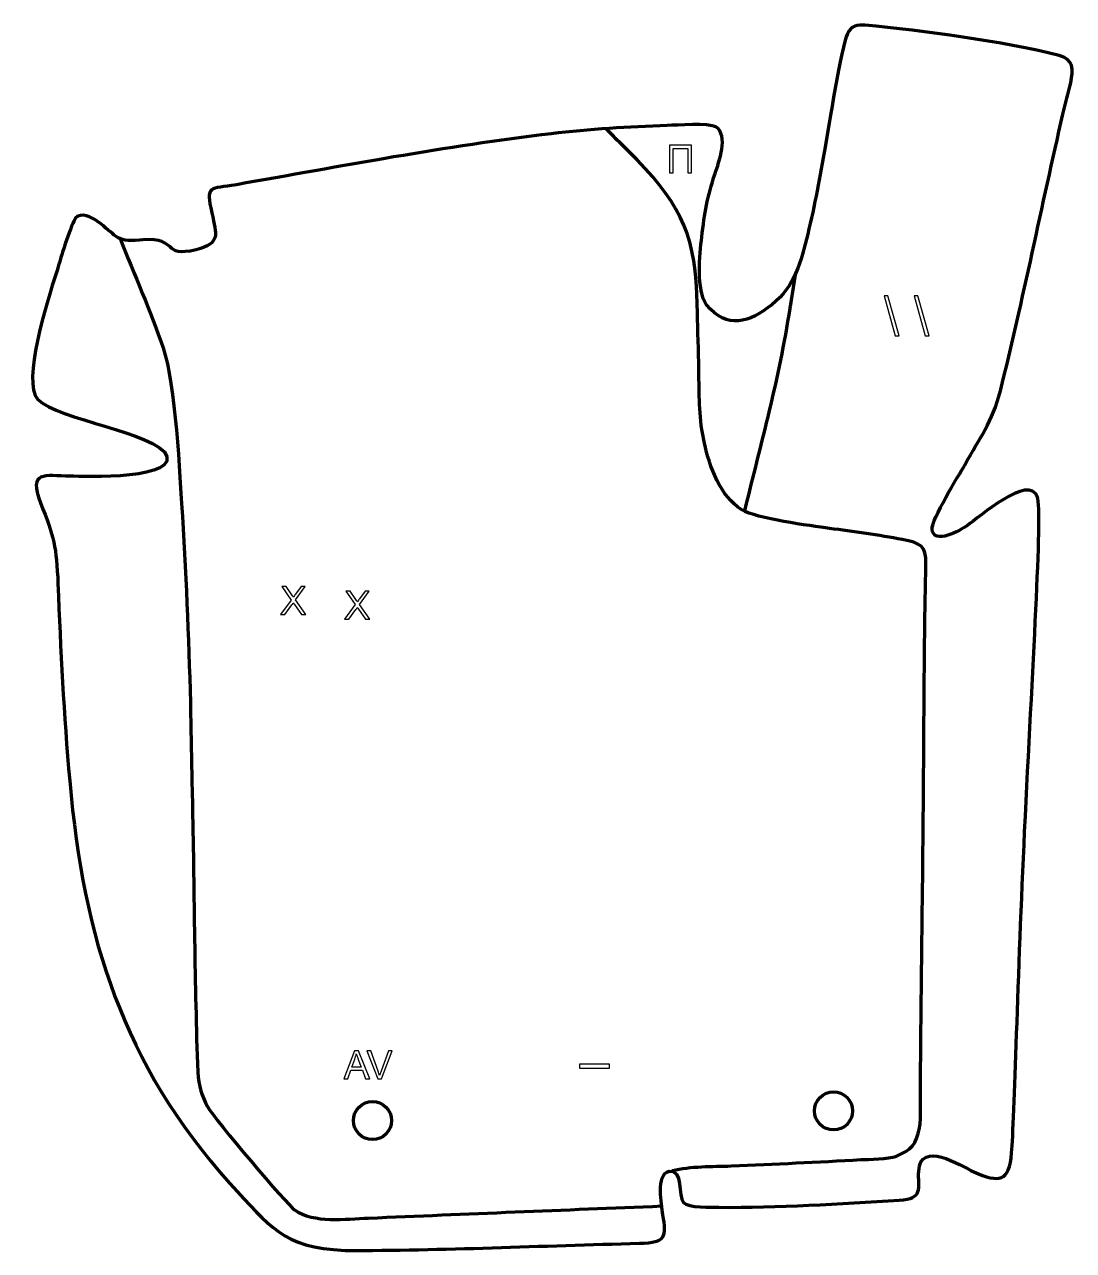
# Model space of a CAD drawing. Header units: millimetres. Extents: x 916 to 1603, y -33 to 770.
import ezdxf

# ---------------------------------------------------------------- set-up
doc = ezdxf.new("R2010")
doc.units = ezdxf.units.MM
doc.header["$MEASUREMENT"] = 0
doc.layers.add('layer 2', color=7, linetype='Continuous')
doc.layers.add('layer 3', color=7, linetype='Continuous')

msp = doc.modelspace()

# ---------------------------------------------------------------- linework, layer by layer
at = {"layer": 'layer 2', "color": 142, "lineweight": 200}
for centre in [(1446.1122, 58.052), (1143.9582, 51.702)]:
    msp.add_ellipse(centre, major_axis=(0, 12.5), ratio=1, dxfattribs=at)
at = {"layer": 'layer 2', "color": 142, "lineweight": 158}
for points, knots in [([(1340.4143, 18.8949), (1352.4125, 21.9308), (1366.6002, 21.4709), (1379.1316, 21.9851), (1379.1316, 21.9851), (1407.4477, 23.147), (1435.7505, 24.5863), (1464.0507, 26.0796), (1464.0507, 26.0796), (1468.9464, 26.3382), (1482.6637, 26.4452), (1486.9536, 28.2165), (1486.9536, 28.2165), (1497.3567, 32.5119), (1500.2622, 35.9004), (1502.5372, 47.0276), (1502.5372, 47.0276), (1503.5783, 52.1195), (1503.1043, 71.578), (1503.1493, 78.1185), (1503.1493, 78.1185), (1503.5073, 130.1107), (1504.2909, 182.0994), (1504.803, 234.0902), (1504.803, 234.0902), (1505.3897, 294.7927), (1505.3972, 355.4402), (1506.6575, 416.1396), (1506.6575, 416.1396), (1506.9144, 428.5105), (1503.3011, 429.8689), (1491.1918, 432.2983), (1491.1918, 432.2983), (1476.0815, 435.3297), (1458.9008, 437.3722), (1443.4268, 439.623), (1443.4268, 439.623), (1431.0097, 441.3794), (1395.6175, 445.8282), (1385.957, 451.859), (1385.957, 451.859), (1372.0009, 460.5715), (1364.7968, 480.1283), (1361.4763, 495.4947), (1361.4763, 495.4947), (1360.8605, 498.4506), (1360.3526, 501.3847), (1359.871, 504.364), (1359.871, 504.364), (1357.5721, 518.9308), (1358.1126, 533.6469), (1357.8074, 548.329), (1357.8074, 548.329), (1357.5024, 560.9186), (1357.0479, 573.501), (1356.78, 586.0927), (1356.78, 586.0927), (1355.9665, 629.8234), (1347.3796, 649.8249), (1317.3999, 681.0599), (1317.3999, 681.0599), (1310.6124, 687.8879), (1303.7338, 694.6467), (1296.9134, 701.4451)], [0, 0, 0, 0, 0.05882353, 0.05882353, 0.05882353, 0.05882353, 0.11764706, 0.11764706, 0.11764706, 0.11764706, 0.17647059, 0.17647059, 0.17647059, 0.17647059, 0.23529412, 0.23529412, 0.23529412, 0.23529412, 0.29411765, 0.29411765, 0.29411765, 0.29411765, 0.35294118, 0.35294118, 0.35294118, 0.35294118, 0.41176471, 0.41176471, 0.41176471, 0.41176471, 0.47058824, 0.47058824, 0.47058824, 0.47058824, 0.52941176, 0.52941176, 0.52941176, 0.52941176, 0.58823529, 0.58823529, 0.58823529, 0.58823529, 0.64705882, 0.64705882, 0.64705882, 0.64705882, 0.70588235, 0.70588235, 0.70588235, 0.70588235, 0.76470588, 0.76470588, 0.76470588, 0.76470588, 0.82352941, 0.82352941, 0.82352941, 0.82352941, 0.88235294, 0.88235294, 0.88235294, 0.88235294, 1, 1, 1, 1]), ([(978.5505, 629.4283), (987.8265, 605.9584), (998.6547, 581.6658), (1006.7147, 557.9032), (1006.7147, 557.9032), (1014.7935, 534.0849), (1017.6338, 475.2631), (1019.3416, 447.4638), (1019.3416, 447.4638), (1021.9244, 403.5963), (1023.87, 361.1123), (1024.7549, 317.178), (1024.7549, 317.178), (1025.1578, 297.1754), (1025.5607, 277.1727), (1025.9636, 257.17), (1025.9636, 257.17), (1027.1271, 199.4083), (1027.3693, 141.0644), (1029.405, 83.3844), (1029.405, 83.3844), (1029.8803, 74.4754), (1032.251, 67.3148), (1035.7868, 60.9422), (1035.7868, 60.9422), (1040.6627, 52.1541), (1088.121, -3.5486), (1092.8546, -6.8172), (1092.8546, -6.8172), (1105.7106, -15.6943), (1126.2879, -12.8217), (1141.3054, -12.1754), (1141.3054, -12.1754), (1205.3533, -9.4188), (1269.4105, -6.886), (1333.4633, -4.248)], [0, 0, 0, 0, 0.1, 0.1, 0.1, 0.1, 0.2, 0.2, 0.2, 0.2, 0.3, 0.3, 0.3, 0.3, 0.4, 0.4, 0.4, 0.4, 0.5, 0.5, 0.5, 0.5, 0.6, 0.6, 0.6, 0.6, 0.7, 0.7, 0.7, 0.7, 0.8, 0.8, 0.8, 0.8, 1, 1, 1, 1]), ([(1387.9022, 450.8192), (1398.826, 495.8802), (1410.5601, 537.604), (1417.655, 583.7318), (1417.655, 583.7318), (1417.723, 584.1742), (1417.7913, 584.6167), (1417.8597, 585.0591), (1417.8597, 585.0591), (1419.0645, 592.3905), (1420.2692, 599.7218), (1421.474, 607.0532)], [0, 0, 0, 0, 0.25, 0.25, 0.25, 0.25, 0.5, 0.5, 0.5, 0.5, 1, 1, 1, 1])]:
    msp.add_open_spline(points, degree=3, knots=knots, dxfattribs=at)
at = {"layer": 'layer 2', "color": 142}
for points, knots in [([(1338.6977, 690.6356), (1338.6977, 690.6356), (1352.9725, 690.6356), (1352.9725, 690.6356), (1352.9725, 690.6356), (1352.9725, 690.6356), (1352.9725, 672.4492), (1352.9725, 672.4492), (1352.9725, 672.4492), (1352.9725, 672.4492), (1350.5595, 672.4492), (1350.5595, 672.4492), (1350.5595, 672.4492), (1350.5595, 672.4492), (1350.5595, 688.502), (1350.5595, 688.502), (1350.5595, 688.502), (1350.5595, 688.502), (1341.1107, 688.502), (1341.1107, 688.502), (1341.1107, 688.502), (1341.1107, 688.502), (1341.1107, 672.4492), (1341.1107, 672.4492), (1341.1107, 672.4492), (1341.1107, 672.4492), (1338.6977, 672.4492), (1338.6977, 672.4492), (1338.6977, 672.4492), (1338.6977, 672.4492), (1338.6977, 690.6356), (1338.6977, 690.6356)], [0, 0, 0, 0, 0.11111111, 0.11111111, 0.11111111, 0.11111111, 0.22222222, 0.22222222, 0.22222222, 0.22222222, 0.33333333, 0.33333333, 0.33333333, 0.33333333, 0.44444444, 0.44444444, 0.44444444, 0.44444444, 0.55555556, 0.55555556, 0.55555556, 0.55555556, 0.66666667, 0.66666667, 0.66666667, 0.66666667, 0.77777778, 0.77777778, 0.77777778, 0.77777778, 1, 1, 1, 1]), ([(1486.6109, 565.831), (1486.6109, 565.831), (1479.3084, 591.9365), (1479.3084, 591.9365), (1479.3084, 591.9365), (1479.3084, 591.9365), (1481.7896, 591.9365), (1481.7896, 591.9365), (1481.7896, 591.9365), (1481.7896, 591.9365), (1489.0921, 565.831), (1489.0921, 565.831), (1489.0921, 565.831), (1489.0921, 565.831), (1486.6109, 565.831), (1486.6109, 565.831)], [0, 0, 0, 0, 0.2, 0.2, 0.2, 0.2, 0.4, 0.4, 0.4, 0.4, 0.6, 0.6, 0.6, 0.6, 1, 1, 1, 1]), ([(1506.2135, 565.831), (1506.2135, 565.831), (1498.911, 591.9365), (1498.911, 591.9365), (1498.911, 591.9365), (1498.911, 591.9365), (1501.3922, 591.9365), (1501.3922, 591.9365), (1501.3922, 591.9365), (1501.3922, 591.9365), (1508.6947, 565.831), (1508.6947, 565.831), (1508.6947, 565.831), (1508.6947, 565.831), (1506.2135, 565.831), (1506.2135, 565.831)], [0, 0, 0, 0, 0.2, 0.2, 0.2, 0.2, 0.4, 0.4, 0.4, 0.4, 0.6, 0.6, 0.6, 0.6, 1, 1, 1, 1]), ([(1083.6375, 383.2601), (1083.6375, 383.2601), (1090.6648, 392.6962), (1090.6648, 392.6962), (1090.6648, 392.6962), (1090.6648, 392.6962), (1084.4757, 401.4465), (1084.4757, 401.4465), (1084.4757, 401.4465), (1084.4757, 401.4465), (1087.3416, 401.4465), (1087.3416, 401.4465), (1087.3416, 401.4465), (1087.3416, 401.4465), (1090.6563, 396.7941), (1090.6563, 396.7941), (1090.6563, 396.7941), (1091.3464, 395.8289), (1091.8247, 395.0923), (1092.0999, 394.58), (1092.0999, 394.58), (1092.5105, 395.215), (1092.9931, 395.8924), (1093.5477, 396.6078), (1093.5477, 396.6078), (1093.5477, 396.6078), (1097.1799, 401.4465), (1097.1799, 401.4465), (1097.1799, 401.4465), (1097.1799, 401.4465), (1099.8173, 401.4465), (1099.8173, 401.4465), (1099.8173, 401.4465), (1099.8173, 401.4465), (1093.5011, 392.802), (1093.5011, 392.802), (1093.5011, 392.802), (1093.5011, 392.802), (1100.2999, 383.2601), (1100.2999, 383.2601), (1100.2999, 383.2601), (1100.2999, 383.2601), (1097.345, 383.2601), (1097.345, 383.2601), (1097.345, 383.2601), (1097.345, 383.2601), (1092.7561, 389.7456), (1092.7561, 389.7456), (1092.7561, 389.7456), (1092.4936, 390.1139), (1092.2438, 390.4822), (1092.011, 390.8462), (1092.011, 390.8462), (1091.6046, 390.2366), (1091.3167, 389.8091), (1091.1389, 389.5678), (1091.1389, 389.5678), (1091.1389, 389.5678), (1086.5288, 383.2601), (1086.5288, 383.2601), (1086.5288, 383.2601), (1086.5288, 383.2601), (1083.6375, 383.2601), (1083.6375, 383.2601)], [0, 0, 0, 0, 0.05882353, 0.05882353, 0.05882353, 0.05882353, 0.11764706, 0.11764706, 0.11764706, 0.11764706, 0.17647059, 0.17647059, 0.17647059, 0.17647059, 0.23529412, 0.23529412, 0.23529412, 0.23529412, 0.29411765, 0.29411765, 0.29411765, 0.29411765, 0.35294118, 0.35294118, 0.35294118, 0.35294118, 0.41176471, 0.41176471, 0.41176471, 0.41176471, 0.47058824, 0.47058824, 0.47058824, 0.47058824, 0.52941176, 0.52941176, 0.52941176, 0.52941176, 0.58823529, 0.58823529, 0.58823529, 0.58823529, 0.64705882, 0.64705882, 0.64705882, 0.64705882, 0.70588235, 0.70588235, 0.70588235, 0.70588235, 0.76470588, 0.76470588, 0.76470588, 0.76470588, 0.82352941, 0.82352941, 0.82352941, 0.82352941, 0.88235294, 0.88235294, 0.88235294, 0.88235294, 1, 1, 1, 1]), ([(1125.5743, 380.2174), (1125.5743, 380.2174), (1132.6016, 389.6535), (1132.6016, 389.6535), (1132.6016, 389.6535), (1132.6016, 389.6535), (1126.4125, 398.4038), (1126.4125, 398.4038), (1126.4125, 398.4038), (1126.4125, 398.4038), (1129.2784, 398.4038), (1129.2784, 398.4038), (1129.2784, 398.4038), (1129.2784, 398.4038), (1132.5931, 393.7514), (1132.5931, 393.7514), (1132.5931, 393.7514), (1133.2832, 392.7862), (1133.7615, 392.0496), (1134.0367, 391.5373), (1134.0367, 391.5373), (1134.4473, 392.1723), (1134.9299, 392.8497), (1135.4845, 393.5651), (1135.4845, 393.5651), (1135.4845, 393.5651), (1139.1167, 398.4038), (1139.1167, 398.4038), (1139.1167, 398.4038), (1139.1167, 398.4038), (1141.7541, 398.4038), (1141.7541, 398.4038), (1141.7541, 398.4038), (1141.7541, 398.4038), (1135.4379, 389.7593), (1135.4379, 389.7593), (1135.4379, 389.7593), (1135.4379, 389.7593), (1142.2367, 380.2174), (1142.2367, 380.2174), (1142.2367, 380.2174), (1142.2367, 380.2174), (1139.2818, 380.2174), (1139.2818, 380.2174), (1139.2818, 380.2174), (1139.2818, 380.2174), (1134.6929, 386.7029), (1134.6929, 386.7029), (1134.6929, 386.7029), (1134.4304, 387.0712), (1134.1806, 387.4395), (1133.9478, 387.8035), (1133.9478, 387.8035), (1133.5414, 387.1939), (1133.2535, 386.7664), (1133.0757, 386.5251), (1133.0757, 386.5251), (1133.0757, 386.5251), (1128.4656, 380.2174), (1128.4656, 380.2174), (1128.4656, 380.2174), (1128.4656, 380.2174), (1125.5743, 380.2174), (1125.5743, 380.2174)], [0, 0, 0, 0, 0.05882353, 0.05882353, 0.05882353, 0.05882353, 0.11764706, 0.11764706, 0.11764706, 0.11764706, 0.17647059, 0.17647059, 0.17647059, 0.17647059, 0.23529412, 0.23529412, 0.23529412, 0.23529412, 0.29411765, 0.29411765, 0.29411765, 0.29411765, 0.35294118, 0.35294118, 0.35294118, 0.35294118, 0.41176471, 0.41176471, 0.41176471, 0.41176471, 0.47058824, 0.47058824, 0.47058824, 0.47058824, 0.52941176, 0.52941176, 0.52941176, 0.52941176, 0.58823529, 0.58823529, 0.58823529, 0.58823529, 0.64705882, 0.64705882, 0.64705882, 0.64705882, 0.70588235, 0.70588235, 0.70588235, 0.70588235, 0.76470588, 0.76470588, 0.76470588, 0.76470588, 0.82352941, 0.82352941, 0.82352941, 0.82352941, 0.88235294, 0.88235294, 0.88235294, 0.88235294, 1, 1, 1, 1]), ([(1125.1358, 79.1215), (1125.1358, 79.1215), (1132.1123, 97.3079), (1132.1123, 97.3079), (1132.1123, 97.3079), (1132.1123, 97.3079), (1134.7582, 97.3079), (1134.7582, 97.3079), (1134.7582, 97.3079), (1134.7582, 97.3079), (1142.1623, 79.1215), (1142.1623, 79.1215), (1142.1623, 79.1215), (1142.1623, 79.1215), (1139.4233, 79.1215), (1139.4233, 79.1215), (1139.4233, 79.1215), (1139.4233, 79.1215), (1137.3193, 84.6333), (1137.3193, 84.6333), (1137.3193, 84.6333), (1137.3193, 84.6333), (1129.6612, 84.6333), (1129.6612, 84.6333), (1129.6612, 84.6333), (1129.6612, 84.6333), (1127.6885, 79.1215), (1127.6885, 79.1215), (1127.6885, 79.1215), (1127.6885, 79.1215), (1125.1358, 79.1215), (1125.1358, 79.1215)], [0, 0, 0, 0, 0.11111111, 0.11111111, 0.11111111, 0.11111111, 0.22222222, 0.22222222, 0.22222222, 0.22222222, 0.33333333, 0.33333333, 0.33333333, 0.33333333, 0.44444444, 0.44444444, 0.44444444, 0.44444444, 0.55555556, 0.55555556, 0.55555556, 0.55555556, 0.66666667, 0.66666667, 0.66666667, 0.66666667, 0.77777778, 0.77777778, 0.77777778, 0.77777778, 1, 1, 1, 1]), ([(1147.3693, 79.1215), (1147.3693, 79.1215), (1140.342, 97.3079), (1140.342, 97.3079), (1140.342, 97.3079), (1140.342, 97.3079), (1142.9497, 97.3079), (1142.9497, 97.3079), (1142.9497, 97.3079), (1142.9497, 97.3079), (1147.6741, 84.0914), (1147.6741, 84.0914), (1147.6741, 84.0914), (1148.0509, 83.0331), (1148.3726, 82.0425), (1148.6266, 81.1154), (1148.6266, 81.1154), (1148.906, 82.1102), (1149.232, 83.1008), (1149.6045, 84.0914), (1149.6045, 84.0914), (1149.6045, 84.0914), (1154.5067, 97.3079), (1154.5067, 97.3079), (1154.5067, 97.3079), (1154.5067, 97.3079), (1156.962, 97.3079), (1156.962, 97.3079), (1156.962, 97.3079), (1156.962, 97.3079), (1149.8712, 79.1215), (1149.8712, 79.1215), (1149.8712, 79.1215), (1149.8712, 79.1215), (1147.3693, 79.1215), (1147.3693, 79.1215)], [0, 0, 0, 0, 0.1, 0.1, 0.1, 0.1, 0.2, 0.2, 0.2, 0.2, 0.3, 0.3, 0.3, 0.3, 0.4, 0.4, 0.4, 0.4, 0.5, 0.5, 0.5, 0.5, 0.6, 0.6, 0.6, 0.6, 0.7, 0.7, 0.7, 0.7, 0.8, 0.8, 0.8, 0.8, 1, 1, 1, 1]), ([(1130.3682, 86.5891), (1130.3682, 86.5891), (1136.5658, 86.5891), (1136.5658, 86.5891), (1136.5658, 86.5891), (1136.5658, 86.5891), (1134.6693, 91.631), (1134.6693, 91.631), (1134.6693, 91.631), (1134.0978, 93.1635), (1133.666, 94.4292), (1133.3654, 95.4283), (1133.3654, 95.4283), (1133.1156, 94.243), (1132.7812, 93.0788), (1132.3621, 91.9273), (1132.3621, 91.9273), (1132.3621, 91.9273), (1130.3682, 86.5891), (1130.3682, 86.5891)], [0, 0, 0, 0, 0.16666667, 0.16666667, 0.16666667, 0.16666667, 0.33333333, 0.33333333, 0.33333333, 0.33333333, 0.5, 0.5, 0.5, 0.5, 0.66666667, 0.66666667, 0.66666667, 0.66666667, 1, 1, 1, 1]), ([(1279.6845, 86.0349), (1279.6845, 86.0349), (1279.6845, 88.5397), (1279.6845, 88.5397), (1279.6845, 88.5397), (1279.6845, 88.5397), (1299.2637, 88.5397), (1299.2637, 88.5397), (1299.2637, 88.5397), (1299.2637, 88.5397), (1299.2637, 86.0349), (1299.2637, 86.0349), (1299.2637, 86.0349), (1299.2637, 86.0349), (1279.6845, 86.0349), (1279.6845, 86.0349)], [0, 0, 0, 0, 0.2, 0.2, 0.2, 0.2, 0.4, 0.4, 0.4, 0.4, 0.6, 0.6, 0.6, 0.6, 1, 1, 1, 1])]:
    msp.add_open_spline(points, degree=3, knots=knots, dxfattribs=at)
at = {"layer": 'layer 3', "color": 242, "lineweight": 158}
msp.add_open_spline([(993.3799, 628.7155), (1017.6725, 630.2588), (1005.2787, 616.6617), (1028.4449, 622.1304), (1028.4449, 622.1304), (1044.4272, 626.6653), (1041.9556, 631.5705), (1038.6167, 646.2619), (1038.6167, 646.2619), (1034.3795, 664.9059), (1037.3291, 661.7183), (1054.7493, 664.7705), (1054.7493, 664.7705), (1123.0098, 676.7384), (1192.2945, 690.0527), (1261.081, 698.1234), (1261.081, 698.1234), (1286.0844, 701.057), (1311.9658, 702.6434), (1337.1305, 703.5244), (1337.1305, 703.5244), (1343.6013, 703.7796), (1364.1379, 705.1412), (1368.9853, 702.6614), (1368.9853, 702.6614), (1377.5375, 697.0631), (1371.0066, 679.5853), (1368.4794, 672.0056), (1368.4794, 672.0056), (1363.3428, 656.599), (1361.6279, 646.4214), (1359.7754, 630.3762), (1359.7754, 630.3762), (1358.5043, 619.3669), (1355.9556, 595.2639), (1362.9681, 586.1236), (1362.9681, 586.1236), (1376.3046, 569.6868), (1390.9571, 574.4709), (1405.6909, 586.104), (1405.6909, 586.104), (1420.8823, 598.0984), (1424.7293, 614.4837), (1429.1822, 632.383), (1429.1822, 632.383), (1433.8569, 651.1741), (1437.1887, 670.3804), (1440.6045, 689.4363), (1440.6045, 689.4363), (1442.807, 701.7052), (1451.2332, 755.343), (1455.1932, 763.6556), (1455.1932, 763.6556), (1457.7105, 768.9398), (1461.9795, 769.6911), (1466.7535, 769.2525), (1466.7535, 769.2525), (1505.3882, 765.5657), (1556.5416, 758.7493), (1593.978, 749.4346), (1593.978, 749.4346), (1603.3917, 747.0924), (1603.387, 740.1735), (1601.5511, 731.5657), (1601.5511, 731.5657), (1600.1455, 724.9754), (1598.0222, 717.7661), (1596.4567, 711.0009), (1596.4567, 711.0009), (1582.6243, 650.7514), (1570.3478, 589.6255), (1555.4952, 529.7019), (1555.4952, 529.7019), (1550.2032, 509.0414), (1542.1502, 499.2544), (1532.1237, 481.1356), (1532.1237, 481.1356), (1528.0786, 474.1139), (1510.2035, 445.1309), (1510.7163, 439.0802), (1510.7163, 439.0802), (1511.6295, 428.3055), (1529.4325, 438.4179), (1533.905, 441.5529), (1533.905, 441.5529), (1541.054, 446.564), (1574.4042, 475.8712), (1579.7599, 460.1213), (1579.7599, 460.1213), (1583.2108, 449.9727), (1576.3761, 346.656), (1571.3801, 241.1528), (1571.3801, 241.1528), (1566.9515, 147.6322), (1564.5908, 51.4862), (1562.8679, 30.448), (1562.8679, 30.448), (1561.3031, 11.3395), (1554.6773, 10.875), (1538.0826, 18.071), (1538.0826, 18.071), (1528.8482, 22.7138), (1502.9948, 38.7794), (1501.9605, 18.6447), (1501.9605, 18.6447), (1501.3704, 7.1574), (1505.4765, 0.5273), (1489.1299, -0.5486), (1489.1299, -0.5486), (1450.2554, -2.5756), (1409.7016, -5.5969), (1370.9062, -5.1112), (1370.9062, -5.1112), (1366.9253, -5.0614), (1350.3293, -5.4544), (1347.7743, -2.0311), (1347.7743, -2.0311), (1344.4025, 2.4866), (1347.3191, 19.8604), (1338.4463, 18.5586), (1338.4463, 18.5586), (1329.4333, 16.2106), (1333.3684, -3.4374), (1334.3496, -10.0134), (1334.3496, -10.0134), (1336.4968, -24.4041), (1336.9554, -28.2358), (1318.9135, -28.6807), (1318.9135, -28.6807), (1254.8427, -30.2954), (1189.9909, -33.4129), (1125.9847, -33.4125), (1125.9847, -33.4125), (1083.8851, -31.2404), (1077.5285, -17.7821), (1050.4275, 10.399), (1050.4275, 10.399), (980.2337, 89.2138), (954.7528, 170.7429), (945.5065, 274.1627), (945.5065, 274.1627), (941.6469, 317.6766), (939.5059, 359.8329), (937.8281, 403.4443), (937.8281, 403.4443), (936.7929, 427.4388), (935.2724, 434.0586), (926.3883, 456.2779), (926.3883, 456.2779), (918.3102, 477.6824), (928.7344, 474.0868), (946.0031, 473.8327), (946.0031, 473.8327), (953.8147, 473.6904), (1020.6355, 470.7779), (1007.7138, 489.8241), (1007.7138, 489.8241), (991.5513, 505.2331), (929.4575, 512.3056), (922.8365, 526.7661), (922.8365, 526.7661), (915.8909, 544.055), (932.2508, 592.5621), (938.464, 612.7321), (938.464, 612.7321), (939.9503, 617.5573), (946.6415, 639.7452), (949.4017, 642.8188), (949.4017, 642.8188), (953.1448, 646.9868), (959.9575, 643.5013), (963.5121, 640.9466), (963.5121, 640.9466), (975.7174, 632.175), (975.4147, 626.7452), (991.2841, 628.4856), (991.2841, 628.4856), (991.2841, 628.4856), (993.3799, 628.7155), (993.3799, 628.7155)], degree=3, knots=[0, 0, 0, 0, 0.02173913, 0.02173913, 0.02173913, 0.02173913, 0.04347826, 0.04347826, 0.04347826, 0.04347826, 0.06521739, 0.06521739, 0.06521739, 0.06521739, 0.08695652, 0.08695652, 0.08695652, 0.08695652, 0.10869565, 0.10869565, 0.10869565, 0.10869565, 0.13043478, 0.13043478, 0.13043478, 0.13043478, 0.15217391, 0.15217391, 0.15217391, 0.15217391, 0.17391304, 0.17391304, 0.17391304, 0.17391304, 0.19565217, 0.19565217, 0.19565217, 0.19565217, 0.2173913, 0.2173913, 0.2173913, 0.2173913, 0.23913043, 0.23913043, 0.23913043, 0.23913043, 0.26086957, 0.26086957, 0.26086957, 0.26086957, 0.2826087, 0.2826087, 0.2826087, 0.2826087, 0.30434783, 0.30434783, 0.30434783, 0.30434783, 0.32608696, 0.32608696, 0.32608696, 0.32608696, 0.34782609, 0.34782609, 0.34782609, 0.34782609, 0.36956522, 0.36956522, 0.36956522, 0.36956522, 0.39130435, 0.39130435, 0.39130435, 0.39130435, 0.41304348, 0.41304348, 0.41304348, 0.41304348, 0.43478261, 0.43478261, 0.43478261, 0.43478261, 0.45652174, 0.45652174, 0.45652174, 0.45652174, 0.47826087, 0.47826087, 0.47826087, 0.47826087, 0.5, 0.5, 0.5, 0.5, 0.52173913, 0.52173913, 0.52173913, 0.52173913, 0.54347826, 0.54347826, 0.54347826, 0.54347826, 0.56521739, 0.56521739, 0.56521739, 0.56521739, 0.58695652, 0.58695652, 0.58695652, 0.58695652, 0.60869565, 0.60869565, 0.60869565, 0.60869565, 0.63043478, 0.63043478, 0.63043478, 0.63043478, 0.65217391, 0.65217391, 0.65217391, 0.65217391, 0.67391304, 0.67391304, 0.67391304, 0.67391304, 0.69565217, 0.69565217, 0.69565217, 0.69565217, 0.7173913, 0.7173913, 0.7173913, 0.7173913, 0.73913043, 0.73913043, 0.73913043, 0.73913043, 0.76086957, 0.76086957, 0.76086957, 0.76086957, 0.7826087, 0.7826087, 0.7826087, 0.7826087, 0.80434783, 0.80434783, 0.80434783, 0.80434783, 0.82608696, 0.82608696, 0.82608696, 0.82608696, 0.84782609, 0.84782609, 0.84782609, 0.84782609, 0.86956522, 0.86956522, 0.86956522, 0.86956522, 0.89130435, 0.89130435, 0.89130435, 0.89130435, 0.91304348, 0.91304348, 0.91304348, 0.91304348, 0.93478261, 0.93478261, 0.93478261, 0.93478261, 0.95652174, 0.95652174, 0.95652174, 0.95652174, 1, 1, 1, 1], dxfattribs=at)

doc.saveas('drawing.dxf')
